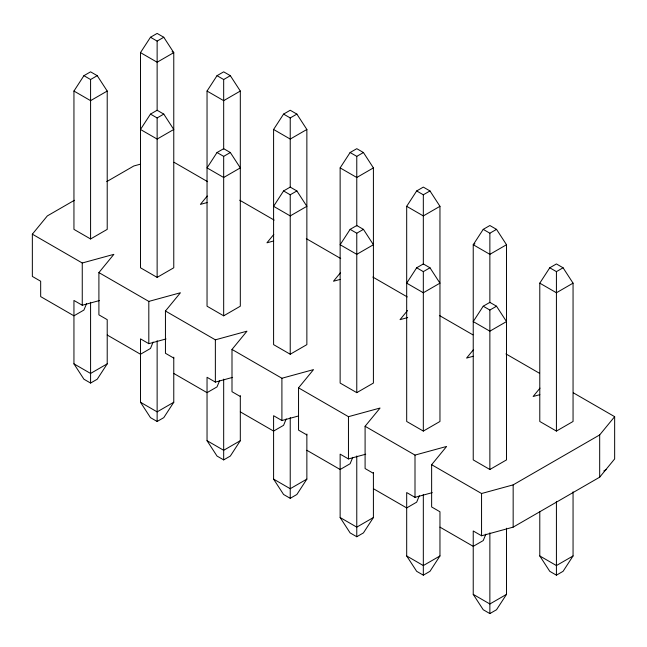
<?xml version="1.0" encoding="UTF-8"?>
<svg xmlns="http://www.w3.org/2000/svg" width="647" height="647" viewBox="0 0 647 647"><rect width="100%" height="100%" fill="white"/><g stroke="black" fill="none" stroke-linecap="round" stroke-linejoin="round"><path stroke-width="0.97" d="M97.236 75.683L90.58 79.524L90.58 238.969L107.216 229.37L107.216 91.049L97.236 75.683L90.58 71.833L83.924 75.683L73.944 91.049L73.944 229.37L90.58 238.969M163.78 37.259L157.132 33.418L150.476 37.259L140.488 52.625L140.488 267.785L157.132 277.393L173.768 267.785L173.768 52.625L163.78 37.259L157.132 41.101L157.132 110.694M86.569 303.637L83.924 310.05L73.944 315.817L40.672 296.609L40.672 281.235L32.35 276.431L32.35 234.174L47.32 215.92L74.413 200.279M153.121 342.053L150.476 348.474L140.488 354.241L107.216 335.025M219.673 380.476L217.02 386.898L207.04 392.656L173.768 373.448M286.217 418.9L283.572 425.322L273.592 431.08L240.312 411.872M352.769 457.324L350.116 463.737L340.136 469.504L306.864 450.288M419.313 495.739L416.668 502.161L406.688 507.927L373.408 488.711M485.865 534.163L483.22 540.585L473.232 546.343L439.96 527.135M150.476 114.098L140.488 129.473L157.132 139.073L173.768 129.473L163.78 114.098L157.132 110.257L150.476 114.098L157.132 117.94L163.78 114.098M207.04 91.049L217.02 75.683L223.676 71.833L230.332 75.683L240.312 91.049L240.312 306.209L223.676 315.817L207.04 306.209L207.04 91.049L223.676 100.657L240.312 91.049M217.02 152.522L207.04 167.888L223.676 177.496L240.312 167.888L230.332 152.522L223.676 148.681L217.02 152.522L223.676 156.364L230.332 152.522M32.35 234.174L82.258 262.989L113.872 254.344L98.902 272.589L98.902 314.854L107.216 319.658L107.216 363.849L97.236 379.215L90.58 383.056L83.924 379.215L73.944 363.849L73.944 300.451L82.258 305.247L99.501 300.531M273.592 129.473L283.572 114.098L290.228 110.257L296.884 114.098L306.864 129.473L306.864 344.633L290.228 354.241L273.592 344.633L273.592 129.473L290.228 139.073L306.864 129.473M283.572 190.946L273.592 206.312L290.228 215.92L306.864 206.312L296.884 190.946L290.228 187.104L283.572 190.946L290.228 194.787L296.884 190.946M173.768 357.16L173.768 402.264L163.78 417.638L157.132 421.48L150.476 417.638L140.488 402.264L140.488 338.866L148.81 343.67L166.053 338.955M340.136 167.888L350.116 152.522L356.772 148.681L363.428 152.522L373.408 167.888L373.408 383.056L356.772 392.656L340.136 383.056L340.136 167.888L356.772 177.496L373.408 167.888M350.116 229.362L340.136 244.736L356.772 254.336L373.408 244.736L363.428 229.362L356.772 225.52L350.116 229.362L356.772 233.211L363.428 229.362M240.312 395.584L240.312 440.688L230.332 456.054L223.676 459.896L217.02 456.054L207.04 440.688L207.04 377.29L215.362 382.094L232.605 377.379M406.688 206.312L416.668 190.946L423.324 187.104L429.98 190.946L439.96 206.312L439.96 421.472L423.324 431.08L406.688 421.472L406.688 206.312L423.324 215.92L439.96 206.312M416.668 267.785L406.688 283.151L423.324 292.759L439.96 283.151L429.98 267.785L423.324 263.944L416.668 267.785L423.324 271.627L429.98 267.785M306.864 434.008L306.864 479.112L296.884 494.478L290.228 498.319L283.572 494.478L273.592 479.112L273.592 415.714L281.906 420.518L298.194 416.061M483.22 229.362L473.232 244.736L473.232 459.896L489.868 469.504L506.512 459.896L506.512 244.736L496.524 229.362L489.868 225.52L483.22 229.362L489.868 233.211L496.524 229.362M483.22 306.209L473.232 321.575L489.868 331.183L506.512 321.575L496.524 306.209L489.868 302.367L483.22 306.209L489.868 310.05L496.524 306.209M373.408 472.423L373.408 517.527L363.428 532.902L356.772 536.743L350.116 532.902L340.136 517.527L340.136 454.137L348.458 458.933L365.701 454.218M539.784 283.151L549.764 267.785L556.42 263.944L563.076 267.785L573.056 283.151L573.056 421.472L556.42 431.08L539.784 421.472L539.784 283.151L556.42 292.759L573.056 283.151M98.902 272.589L148.81 301.405L180.424 292.759L165.446 311.013L215.362 339.829L246.968 331.183L231.998 349.437L281.906 378.252L313.52 369.607L298.542 387.852L348.458 416.676L380.064 408.031L365.094 426.276L415.002 455.092L446.616 446.446L431.638 464.7L431.638 506.965L439.96 511.769L439.96 555.951L429.98 571.317L423.324 575.167L416.668 571.317L406.688 555.951L406.688 492.553L415.002 497.357L432.245 492.642M506.512 528.219L506.512 594.375L496.524 609.741L489.868 613.582L483.22 609.741L473.232 594.375L473.232 530.977L481.554 535.781L513.16 527.135L599.68 477.187L614.65 458.933L614.65 416.676L573.347 392.826M573.056 491.801L573.056 555.951L563.076 571.317L556.42 575.167L549.764 571.317L539.784 555.951L539.784 511.85M207.25 196.025L200.384 204.395L207.089 202.56M273.794 234.449L266.936 242.811L273.641 240.983M340.346 272.872L333.48 281.235L340.185 279.399M407.521 310.536L400.032 319.658L407.691 317.564M473.442 349.712L466.576 358.082L473.289 356.246M539.994 388.135L533.128 396.498L539.833 394.67M431.638 464.7L481.554 493.515L513.16 484.87L599.68 434.921L614.65 416.676M107.216 91.049L90.58 100.657L73.944 91.049M217.02 75.683L223.676 79.524L230.332 75.683M106.747 181.613L133.84 165.972L140.545 164.136M283.572 114.098L290.228 117.94L296.884 114.098M350.116 152.522L356.772 156.364L363.428 152.522M107.216 363.849L90.58 373.448L73.944 363.849M416.668 190.946L423.324 194.787L429.98 190.946M173.768 402.264L157.132 411.872L140.488 402.264M474.898 243.773L473.232 244.736L489.868 254.336L506.512 244.736M240.312 440.688L223.676 450.296L207.04 440.688M549.764 267.785L556.42 271.627L563.076 267.785M306.864 479.112L290.228 488.711L273.592 479.112M373.408 517.527L356.772 527.135L340.136 517.527M439.96 555.951L423.324 565.559L406.688 555.951M603.837 470.943L606.328 469.504M506.512 594.375L489.868 603.983L473.232 594.375M573.056 555.951L556.42 565.559L539.784 555.951M150.476 37.259L157.132 41.101M172.102 51.663L173.768 52.625L157.132 62.233L140.488 52.625M83.924 75.683L90.58 79.524M174.051 162.292L207.614 181.67M239.738 200.222L274.166 220.093M306.29 238.638L340.71 258.517M372.834 277.062L407.262 296.933M439.386 315.485L472.949 334.863M505.938 353.909L539.493 373.279M173.768 358.082L165.446 353.278L165.446 311.013M240.312 396.498L231.998 391.702L231.998 349.437M306.864 434.921L298.542 430.118L298.542 387.852M373.408 473.345L365.094 468.541L365.094 426.276M599.68 434.921L599.68 477.187M556.42 271.627L556.42 431.08M556.42 501.409L556.42 575.167M513.16 484.87L513.16 527.135M489.868 233.211L489.868 302.804M489.868 310.05L489.868 469.504M489.868 532.813L489.868 613.582M481.554 493.515L481.554 535.781M423.324 194.787L423.324 264.38M423.324 271.627L423.324 431.08M423.324 494.397L423.324 575.167M415.002 455.092L415.002 497.357M356.772 156.364L356.772 225.957M356.772 233.211L356.772 392.656M356.772 455.973L356.772 536.743M348.458 416.676L348.458 458.933M290.228 117.94L290.228 187.541M290.228 194.787L290.228 354.241M290.228 417.55L290.228 498.319M281.906 378.252L281.906 420.518M223.676 79.524L223.676 149.117M223.676 156.364L223.676 315.817M223.676 379.126L223.676 459.896M215.362 339.829L215.362 382.094M157.132 117.94L157.132 277.393M157.132 340.71L157.132 421.48M148.81 301.405L148.81 343.67M90.58 302.286L90.58 383.056M82.258 262.989L82.258 305.247"/></g></svg>
